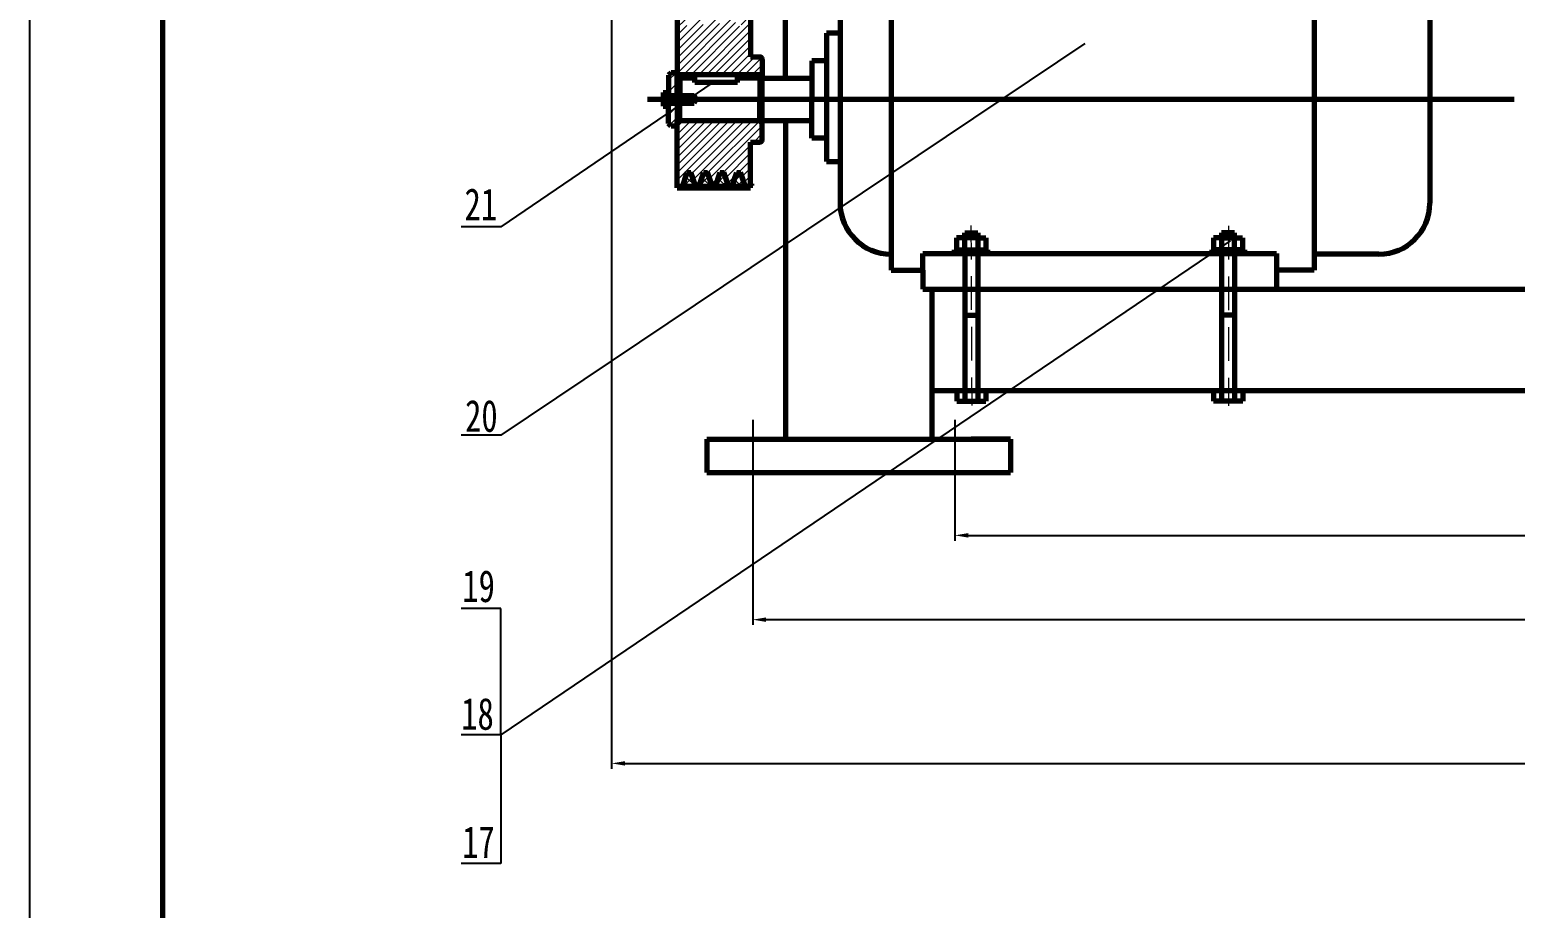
# Model space of a CAD drawing. Extents: x -15160 to 839, y 136 to 1948.
# Drawn here: x -350.2 to -70.8, y 1327.9 to 1493.1 of the extents above; entities that cross this region are included whole.
import ezdxf

# ---------------------------------------------------------------- set-up
doc = ezdxf.new("R2010")
doc.units = 0
doc.linetypes.add('ACAD_ISO04W100', pattern=[30, 24, -3, 0, -3])
doc.linetypes.add('DASHED2', pattern=[9.524999999999999, 6.35, -3.175])
for name, color, linetype, lineweight in [('中心线层', 4, 'ACAD_ISO04W100', 25), ('标注层', 3, 'CONTINUOUS', 25), ('粗实线', 7, 'CONTINUOUS', 50), ('细实线', 5, 'CONTINUOUS', 20), ('虚线', 4, 'DASHED2', 9)]:
    doc.layers.add(name, color=color, linetype=linetype, lineweight=lineweight)
doc.styles.get("Standard").update_dxf_attribs({"font": 'simfang.ttf', "width": 0.75, "height": 5})

msp = doc.modelspace()

# ---------------------------------------------------------------- hatches: boundary and pattern name
at = {"layer": '细实线'}
h = msp.add_hatch(dxfattribs=at)
h.set_pattern_fill('ANSI37', color=256, scale=0.3200000000000001, style=0)
h.set_pattern_definition([(44.99999999999999, (-227.5539375448296, 1463.387194295431), (-0.7184204896855322, 0.7184204896855324), []), (135, (-227.5539375448296, 1463.387194295431), (-0.7184204896855324, -0.7184204896855322), [])])
h.paths.add_polyline_path([(-224.8731981998187, 1679.822385647898), (-227.5539375448296, 1679.822385647898), (-226.6499011422183, 1677.196873293619), (-225.77723460243, 1677.196873293619)])
h.paths.add_polyline_path([(-221.7691981998186, 1679.822385647898), (-224.4386587841781, 1679.822385647898), (-223.5346223815667, 1677.196873293619), (-222.67323460243, 1677.196873293619)])
h.paths.add_polyline_path([(-218.67647696047, 1679.822385647898), (-221.3459375448295, 1679.822385647898), (-220.4419011422181, 1677.196873293619), (-219.5805133630814, 1677.196873293619)])
h.paths.add_polyline_path([(-215.5611981998186, 1679.822385647898), (-218.2419375448295, 1679.822385647898), (-217.3379011422181, 1677.196873293619), (-216.4652346024299, 1677.196873293619)])
h.paths.add_polyline_path([(-225.7746168079867, 1466.094038074967), (-226.5912740366863, 1466.094038074967), (-227.3029454223367, 1464.02719429543), (-225.0629454223364, 1464.02719429543)])
h.paths.add_polyline_path([(-225.0629454223364, 1464.02719429543), (-227.3029454223367, 1464.02719429543), (-227.523315094842, 1463.387194295431), (-224.8425757498312, 1463.387194295431)])
h.paths.add_polyline_path([(-222.673974584695, 1466.103789766608), (-223.4726374993265, 1466.103789766608), (-224.1876666616853, 1464.02719429543), (-221.9589454223363, 1464.02719429543)])
h.paths.add_polyline_path([(-221.9589454223364, 1464.02719429543), (-224.1876666616853, 1464.02719429543), (-224.4080363341906, 1463.387194295431), (-221.7385757498311, 1463.387194295431)])
h.paths.add_polyline_path([(-219.580160730401, 1466.100616582398), (-220.3810088749234, 1466.100616582398), (-221.0949454223367, 1464.02719429543), (-218.8662241829877, 1464.02719429543)])
h.paths.add_polyline_path([(-218.8662241829877, 1464.02719429543), (-221.0949454223367, 1464.02719429543), (-221.3153150948419, 1463.387194295431), (-218.6458545104824, 1463.387194295431)])
h.paths.add_polyline_path([(-216.4592156782747, 1466.084160477061), (-217.2826751663983, 1466.084160477061), (-217.9909454223366, 1464.02719429543), (-215.7509454223363, 1464.02719429543)])
h.paths.add_polyline_path([(-215.7509454223363, 1464.02719429543), (-217.9909454223366, 1464.02719429543), (-218.2113150948418, 1463.387194295431), (-215.530575749831, 1463.387194295431)])
h = msp.add_hatch(dxfattribs=at)
h.set_pattern_fill('ANSI31', color=256, scale=0.3200000000000001, style=0)
h.set_pattern_definition([(44.99999999999999, (-228.4229454223365, 1463.387194295431), (-0.7184204896855322, 0.7184204896855324), [])])
h.paths.add_polyline_path([(-214.6309454223364, 1464.02719429543), (-215.7509454223364, 1464.02719429543), (-215.5305757498311, 1463.387194295431), (-214.6309454223365, 1463.387194295431)])
h.paths.add_polyline_path([(-221.0949454223367, 1464.02719429543), (-221.9589454223363, 1464.02719429543), (-221.7385757498311, 1463.387194295431), (-221.3153150948419, 1463.387194295431)])
h.paths.add_polyline_path([(-217.9909454223366, 1464.02719429543), (-218.8662241829877, 1464.02719429543), (-218.6458545104825, 1463.387194295431), (-218.2113150948418, 1463.387194295431)])
h.paths.add_polyline_path([(-224.1876666616853, 1464.02719429543), (-225.0629454223364, 1464.02719429543), (-224.842575749831, 1463.387194295431), (-224.4080363341906, 1463.387194295431)])
h.paths.add_polyline_path([(-227.3029454223367, 1464.02719429543), (-228.4229454223362, 1464.02719429543), (-228.4229454223365, 1463.387194295431), (-227.5233150948418, 1463.387194295431)])
h.paths.add_polyline_path([(-226.5316515685678, 1466.267194295431), (-225.8342392761054, 1466.267194295431), (-225.0629454223364, 1464.02719429543), (-224.1876666616853, 1464.02719429543), (-223.4163728079163, 1466.267194295431), (-222.7302392761053, 1466.267194295431), (-221.9589454223363, 1464.02719429543), (-221.0949454223367, 1464.02719429543), (-220.3236515685677, 1466.267194295431), (-219.6375180367566, 1466.26719429543), (-218.8662241829878, 1464.02719429543), (-217.9909454223366, 1464.02719429543), (-217.2196515685676, 1466.267194295431), (-216.5222392761052, 1466.267194295431), (-215.7509454223362, 1464.02719429543), (-214.6309454223364, 1464.02719429543), (-214.6309454223346, 1472.027194295428), (-212.9029454223347, 1472.027194295427, 0.4142135623730952), (-212.4229454223346, 1472.507194295427), (-212.4229454223341, 1475.547194295431), (-212.9029454223332, 1476.02719429543), (-227.9429454223326, 1476.02719429543), (-228.4229454223338, 1476.370324919587), (-228.422945422334, 1475.94719429543), (-228.4229454223351, 1469.363897075463), (-228.4229454223363, 1464.02719429543), (-227.3029454223367, 1464.02719429543)])
h.paths.add_polyline_path([(-212.422945422333, 1487.54719429543, 0.4142135623726955), (-212.9029454223324, 1488.02719429543), (-214.6309454223348, 1488.027194295433), (-214.6309454223366, 1496.66719429543), (-215.530575749831, 1496.667194295429), (-216.5222392761052, 1493.78719429543), (-217.2196515685676, 1493.78719429543), (-218.211315094842, 1496.66719429543), (-218.6458545104825, 1496.667194295429), (-219.6375180367566, 1493.78719429543), (-220.3236515685678, 1493.78719429543), (-221.3153150948419, 1496.66719429543), (-221.7385757498311, 1496.66719429543), (-222.7302392761053, 1493.78719429543), (-223.4163728079163, 1493.78719429543), (-224.4080363341906, 1496.66719429543), (-224.842575749831, 1496.66719429543), (-225.8342392761054, 1493.78719429543), (-226.5316515685678, 1493.78719429543), (-227.523315094842, 1496.66719429543), (-228.4229454223332, 1496.66719429543), (-228.4229454223332, 1490.690491515398), (-228.4229454223332, 1484.66719429543), (-212.4229454223329, 1484.66719429543)])
h = msp.add_hatch(dxfattribs=at)
h.set_pattern_fill('ANSI31', color=256, scale=0.4800000000000001, style=0)
h.set_pattern_definition([(44.99999999999999, (-230.0353932119983, 1475.00771280743), (-1.077630734528298, 1.077630734528298), [])])
h.paths.add_polyline_path([(-228.4229454223332, 1484.50719429543), (-228.4229454223332, 1485.04667578343), (-229.5553932119983, 1485.04667578343), (-230.0353932119983, 1484.56667578343), (-230.035393211998, 1480.74719429543), (-228.4229454223332, 1480.74719429543)])
h.paths.add_polyline_path([(-228.4229454223333, 1479.30719429543), (-230.035393211998, 1479.30719429543), (-230.0353932119972, 1475.48771280743), (-229.5553932119971, 1475.00771280743), (-228.4229454223341, 1475.00771280743), (-228.422945422334, 1475.94719429543)])

# ---------------------------------------------------------------- linework, layer by layer
at = {"layer": '中心线层'}
for p, q in [((-210.1103141172034, 1480.02719429543), (-230.6077082834435, 1480.02719429543)), ((-228.8765941741707, 1464.02719429543), (-213.9370048886862, 1464.02719429543))]:
    msp.add_line(p, q, dxfattribs=at)
at = {"layer": '标注层'}
for p, q in [((-240.7761620245778, 1768.448443303982), (-240.7761620245779, 1354.187437)), ((-214.2282770359987, 1409.892702647274), (-214.2282770359987, 1381.2157159)), ((-176.2040359159977, 1409.892702647274), (-176.2040359159977, 1397.0669013)), ((-173.7040359159977, 1398.0669013), (260.8274940520017, 1398.0669013)), ((-261.6046470359982, 1384.334201015274), (-269.0738287959982, 1384.334201015274)), ((-261.6046470359982, 1360.583416199274), (-261.6046470359982, 1384.334201015274)), ((-211.7282770359987, 1382.2157159), (300.6865255720021, 1382.2157159)), ((-261.6046470359982, 1360.583416199274), (-261.6046470359982, 1336.352548087274)), ((-238.2761620245779, 1355.187437), (309.2913255720022, 1355.187437)), ((-261.6046470359982, 1336.352548087274), (-269.0738287959982, 1336.352548087274))]:
    msp.add_line(p, q, dxfattribs=at)
msp.add_lwpolyline([(-350.1943198, 1812.7465772), (838.8056802000001, 1812.7465772), (838.8056802000001, 971.7465771999998), (-350.1943198, 971.7465771999998)], close=True, dxfattribs=at)
for points in [[(-151.784314064213, 1490.531016583162), (-261.6046470359982, 1416.875977476092), (-269.0738287959982, 1416.875977476092)], [(-221.6993287084931, 1483.22719429543), (-261.6046470359982, 1456.080543623274), (-269.0738287959982, 1456.080543623274)], [(-124.4417637266049, 1453.453891412247), (-261.6046470359982, 1360.583416199274), (-269.0738287959982, 1360.583416199274)]]:
    msp.add_lwpolyline(points, dxfattribs=at)
at = {"layer": '标注层', "lineweight": 70}
msp.add_spline([(-208.0462773879982, 1551.562234599274), (-126.0736783319983, 1554.817881207274), (-95.92373097199818, 1549.527454871274), (-50.29137644399817, 1529.586609287274), (-25.8454741559982, 1501.506647191274), (-8.385613163998201, 1444.375209303898)], degree=3, dxfattribs=at)
at = {"layer": '标注层'}
for points in [[(-173.7040359159977, 1398.483567966667), (-173.7040359159977, 1397.650234633333), (-176.2040359159977, 1398.0669013)], [(-211.7282770359987, 1382.632382566667), (-211.7282770359987, 1381.799049233333), (-214.2282770359987, 1382.2157159)], [(-238.2761620245779, 1355.604103666667), (-238.2761620245779, 1354.770770333333), (-240.7761620245779, 1355.187437)]]:
    msp.add_solid(points, dxfattribs=at)
at = {"layer": '粗实线', "lineweight": 70}
for p, q in [((-325.1943198, 1802.7465772), (-325.1943198000018, 981.7465771999998)), ((-208.0462773879982, 1551.562234599274), (-208.131459734333, 1484.02719429543)), ((-188.2028234839983, 1512.147458359274), (-188.202823483998, 1447.906930231586)), ((-108.6556008439982, 1512.147458359274), (-108.6556008439982, 1447.906930231586)), ((-197.8028234839983, 1499.906930231586), (-197.8028234839981, 1460.529387895274)), ((-86.88740639599824, 1499.906930231586), (-86.88740639599821, 1460.529387895274)), ((-228.4229454223332, 1496.66719429543), (-228.4229454223332, 1490.690491515398)), ((-214.6309454223365, 1496.66719429543), (-214.6309454223348, 1488.027194295433)), ((-197.8028234839982, 1492.501133527274), (-200.3822596279982, 1492.501133527274)), ((-200.3822596279982, 1492.501133527274), (-200.3822596279982, 1468.354102567274)), ((-228.4229454223332, 1490.690491515398), (-228.4229454223332, 1484.50719429543)), ((-214.6309454223348, 1488.027194295433), (-212.9029454223324, 1488.02719429543)), ((-212.422945422333, 1487.54719429543), (-212.4229454223329, 1484.50719429543)), ((-200.3822596279982, 1487.294294647274), (-203.1319436119982, 1487.294294647274)), ((-203.1319436119982, 1487.294294647274), (-203.1319436119982, 1480.02719429543)), ((-229.5553932119983, 1485.04667578343), (-230.0353932119983, 1484.56667578343)), ((-230.0353932119983, 1484.56667578343), (-230.0353932119982, 1480.74719429543)), ((-228.4229454223335, 1485.04667578343), (-229.5553932119983, 1485.04667578343)), ((-212.4229454223329, 1484.66719429543), (-228.4229454223332, 1484.66719429543)), ((-228.4229454223332, 1480.02719429543), (-228.4229454223332, 1484.50719429543)), ((-227.9429454223331, 1484.02719429543), (-228.4229454223332, 1483.684063671274)), ((-227.9429454223331, 1484.02719429543), (-227.9429454223331, 1480.02719429543)), ((-225.0946216759982, 1484.02719429543), (-227.9429454223331, 1484.02719429543)), ((-225.0946216759982, 1483.22719429543), (-225.0946216759982, 1484.66719429543)), ((-217.0946216759982, 1483.22719429543), (-217.0946216759982, 1484.66719429543)), ((-212.9029454223329, 1484.02719429543), (-217.0946216759982, 1484.02719429543)), ((-212.9029454223329, 1484.02719429543), (-212.4229454223329, 1484.50719429543)), ((-212.9029454223331, 1484.02719429543), (-212.9029454223331, 1480.02719429543)), ((-212.9029454223329, 1484.02719429543), (-203.3599740463331, 1484.02719429543)), ((-212.4229454223346, 1472.507194295427), (-212.4229454223329, 1484.50719429543)), ((-231.0593932119982, 1481.30719429543), (-230.0353932119982, 1481.30719429543)), ((-231.0593932119982, 1481.30719429543), (-231.0593932119982, 1478.74719429543)), ((-230.0353932119982, 1481.30719429543), (-230.0353932119982, 1478.74719429543)), ((-230.0353932119982, 1480.74719429543), (-225.2353932119981, 1480.74719429543)), ((-225.2353932119981, 1480.74719429543), (-225.2353932119981, 1479.30719429543)), ((-217.0946216759982, 1483.22719429543), (-225.0946216759982, 1483.22719429543)), ((-71.02965842799824, 1480.02719429543), (-234.0016545719982, 1480.02719429543)), ((-231.0593932119982, 1480.66719429543), (-225.2353932119981, 1480.66719429543)), ((-231.0593932119982, 1479.38719429543), (-225.2353932119981, 1479.38719429543)), ((-231.0593932119982, 1478.74719429543), (-230.0353932119982, 1478.74719429543)), ((-230.0353932119982, 1479.30719429543), (-225.2353932119981, 1479.30719429543)), ((-230.0353932119972, 1475.48771280743), (-230.035393211998, 1479.30719429543)), ((-229.3168365399982, 1480.66719429543), (-229.3168365399982, 1479.38719429543)), ((-228.4229454223332, 1480.02719429543), (-228.422945422334, 1475.94719429543)), ((-227.9429454223331, 1476.02719429543), (-227.9429454223331, 1480.02719429543)), ((-225.2353932119981, 1480.66719429543), (-224.8658890397168, 1480.02719429543)), ((-225.2353932119981, 1479.38719429543), (-224.8658890397168, 1480.02719429543)), ((-217.0946216759982, 1480.02719429543), (-217.0946216759982, 1480.02719429543)), ((-212.9029454223332, 1476.02719429543), (-212.9029454223331, 1480.02719429543)), ((-203.1319436119982, 1472.760093943586), (-203.1319436119982, 1480.02719429543)), ((-229.5553932119972, 1475.00771280743), (-230.0353932119972, 1475.48771280743)), ((-227.9429454223331, 1476.027194295431), (-228.4229454223332, 1476.370324919586)), ((-228.4229454223351, 1469.363897075463), (-228.422945422334, 1475.94719429543)), ((-203.3599740463332, 1476.02719429543), (-227.9429454223332, 1476.02719429543)), ((-212.9029454223331, 1476.02719429543), (-212.422945422333, 1475.54719429543)), ((-208.0462773879982, 1476.02719429543), (-208.0462773879982, 1416.137043784521)), ((-228.4229454223324, 1475.007712807431), (-229.5553932119972, 1475.00771280743)), ((-200.3822596279982, 1472.760093943586), (-203.1319436119982, 1472.760093943586)), ((-214.6309454223365, 1463.387194295431), (-214.6309454223348, 1472.027194295428)), ((-214.6309454223348, 1472.027194295428), (-212.9029454223347, 1472.027194295427)), ((-228.4229454223365, 1463.38719429543), (-228.4229454223351, 1469.363897075463)), ((-200.3822596279982, 1468.354102567274), (-197.8028234839982, 1468.354102567274)), ((-227.523315094842, 1463.387194295431), (-226.5316515685678, 1466.267194295431)), ((-226.5912740366863, 1466.094038074967), (-225.7746168079868, 1466.094038074967)), ((-226.5316515685678, 1466.267194295431), (-225.8342392761054, 1466.267194295431)), ((-224.8425757498312, 1463.387194295431), (-225.8342392761054, 1466.267194295431)), ((-224.4080363341906, 1463.387194295431), (-223.4163728079163, 1466.267194295431)), ((-223.4906318133945, 1466.103789766608), (-222.673974584695, 1466.103789766608)), ((-223.4163728079163, 1466.267194295431), (-222.7302392761053, 1466.267194295431)), ((-221.7385757498311, 1463.387194295431), (-222.7302392761053, 1466.267194295431)), ((-221.3153150948419, 1463.387194295431), (-220.3236515685677, 1466.267194295431)), ((-220.3968179591006, 1466.100616582398), (-219.580160730401, 1466.100616582398)), ((-220.3236515685677, 1466.267194295431), (-219.6375180367567, 1466.267194295431)), ((-218.6458545104824, 1463.387194295431), (-219.6375180367567, 1466.267194295431)), ((-218.2113150948418, 1463.387194295431), (-217.2196515685676, 1466.267194295431)), ((-217.2758729069742, 1466.084160477061), (-216.4592156782746, 1466.084160477061)), ((-217.2196515685676, 1466.267194295431), (-216.5222392761052, 1466.267194295431)), ((-215.530575749831, 1463.387194295431), (-216.5222392761052, 1466.267194295431)), ((-228.4229454223365, 1463.387194295431), (-227.523315094842, 1463.387194295431)), ((-227.523315094842, 1463.387194295431), (-215.5305757498311, 1463.387194295431)), ((-224.842575749831, 1463.387194295431), (-224.4080363341906, 1463.387194295431)), ((-221.7385757498309, 1463.387194295431), (-221.3153150948419, 1463.387194295431)), ((-218.6458545104825, 1463.387194295431), (-218.2113150948418, 1463.387194295431)), ((-215.5305757498311, 1463.387194295431), (-214.6309454223365, 1463.387194295431)), ((-171.9235783159982, 1453.992121623274), (-175.8773123639982, 1453.992121623274)), ((-175.8773123639982, 1453.992121623274), (-175.8773123639982, 1451.771629511274)), ((-174.3235783159982, 1452.782008567274), (-174.3235783159982, 1454.919946903274)), ((-174.3235783159982, 1454.919946903274), (-171.9235783159982, 1454.919946903274)), ((-174.3235783159982, 1451.771629511274), (-174.3235783159982, 1452.782008567274)), ((-171.9235783159982, 1454.919946903274), (-171.9235783159982, 1451.771629511274)), ((-171.9235783159982, 1453.992121623274), (-170.3882431799983, 1453.992121623274)), ((-170.3882431799983, 1453.992121623274), (-170.3882431799983, 1451.771629511274)), ((-126.0468371639982, 1453.992121623274), (-127.5821722999982, 1453.992121623274)), ((-127.5821722999982, 1453.992121623274), (-127.5821722999982, 1451.771629511274)), ((-123.6468371639982, 1454.919946903274), (-126.0468371639982, 1454.919946903274)), ((-126.0468371639982, 1454.919946903274), (-126.0468371639982, 1451.771629511274)), ((-126.0468371639982, 1453.992121623274), (-122.0931031159982, 1453.992121623274)), ((-123.6468371639982, 1452.782008567274), (-123.6468371639982, 1454.919946903274)), ((-123.6468371639982, 1451.771629511274), (-123.6468371639982, 1452.782008567274)), ((-122.0931031159982, 1453.992121623274), (-122.0931031159982, 1451.771629511274)), ((-182.2439717079982, 1447.906930231586), (-182.2439717079982, 1451.052056791586)), ((-182.2439717079982, 1451.052056791586), (-115.7264437719983, 1451.052056791586)), ((-176.2810569559982, 1451.771629511274), (-170.1028230839982, 1451.771629511274)), ((-176.2765750839982, 1451.052056791586), (-176.2765750839982, 1451.771629511274)), ((-174.3235783159982, 1451.052056791586), (-174.3235783159982, 1423.277682663274)), ((-171.9235783159982, 1451.052056791586), (-171.9235783159982, 1423.277682663274)), ((-170.0843371319982, 1451.771629511274), (-170.0843371319982, 1451.052056791586)), ((-127.8860783479983, 1451.771629511274), (-127.8860783479983, 1451.052056791586)), ((-121.6893585239983, 1451.771629511274), (-127.8675923959982, 1451.771629511274)), ((-126.0468371639982, 1451.052056791586), (-126.0468371639982, 1423.277682663274)), ((-123.6468371639982, 1451.052056791586), (-123.6468371639982, 1423.277682663274)), ((-121.6938403959983, 1451.052056791586), (-121.6938403959983, 1451.771629511274)), ((-115.7264437719983, 1451.052056791586), (-115.7264437719983, 1447.906930231586)), ((-96.48740639599829, 1450.929387895274), (-108.6556008439982, 1450.929387895274)), ((-188.202823483998, 1447.906930231586), (-188.202823483998, 1447.906930231586)), ((-188.202823483998, 1447.906930231586), (-182.2439717079982, 1447.906930231586)), ((-182.2439717079982, 1447.906930231586), (-182.2439717079982, 1444.375209303898)), ((-115.7264437719982, 1447.906930231586), (-115.7264437719982, 1444.375209303898)), ((-108.6556008439982, 1447.906930231586), (-115.7264437719982, 1447.906930231586)), ((-182.2439717079982, 1444.375209303898), (269.5094937000022, 1444.375209303898)), ((-180.5512451639988, 1444.375209303898), (-180.5512451639988, 1416.137043784521)), ((-174.3072835319981, 1439.495799719274), (-171.9235783159982, 1439.495799719274)), ((-123.6468371639982, 1439.495799719274), (-126.0305423799981, 1439.495799719274)), ((269.5094937000022, 1425.234198967274), (-180.5512451639988, 1425.234198967273)), ((-175.8610175799981, 1425.234198967273), (-175.8610175799981, 1423.277682663274)), ((-170.3719483959982, 1425.234198967273), (-170.3719483959981, 1423.277682663274)), ((-127.565877515998, 1425.234198967273), (-127.5658775159981, 1423.277682663274)), ((-122.0768083319981, 1425.234198967273), (-122.0768083319981, 1423.277682663274)), ((-175.8610175799981, 1423.277682663274), (-170.3719483959981, 1423.277682663274)), ((-122.076808331998, 1423.277682663274), (-127.5658775159981, 1423.277682663274)), ((-222.8330770359987, 1416.137043784521), (-222.8330770359987, 1409.892702647274)), ((-222.8330770359987, 1416.137043784521), (-208.0462773879982, 1416.137043784521)), ((-208.0462773879981, 1416.137043784521), (-180.5512451639988, 1416.137043784521)), ((-180.5512451639988, 1416.137043784521), (-165.7644455159982, 1416.137043784521)), ((-165.7644455159982, 1416.137043784521), (-173.1578453399985, 1416.137043784521)), ((-165.7644455159982, 1416.137043784521), (-165.7644455159982, 1409.892702647274)), ((-222.8330770359987, 1409.892702647274), (-165.7644455159982, 1409.892702647274))]:
    msp.add_line(p, q, dxfattribs=at)
at = {"layer": '粗实线'}
for p, q in [((-173.8765979479982, 1451.771629511274), (-173.5765563631508, 1451.052056791586)), ((-172.7854251319982, 1451.771629511274), (-172.4853835471508, 1451.052056791586)), ((-125.5044017879982, 1451.771629511274), (-125.2043602031507, 1451.052056791586)), ((-124.4132289719982, 1451.771629511274), (-124.1131873871508, 1451.052056791586))]:
    msp.add_line(p, q, dxfattribs=at)
at = {"layer": '粗实线', "lineweight": 70}
for centre, radius, start, end in [((-212.9029454223331, 1487.54719429543), 0.4800000000000001, 0, 90), ((-212.9029454223346, 1472.507194295427), 0.4800000000000001, 269.9999999999756, 0), ((-188.2028234839981, 1460.529387895274), 9.600000000000001, 180, 270), ((-96.48740639599829, 1460.529387895274), 9.600000000000001, 270, 0)]:
    msp.add_arc(centre, radius, start, end, dxfattribs=at)
at = {"layer": '细实线'}
for p, q in [((-229.3168365399982, 1480.57119429543), (-225.2353932119981, 1480.57119429543)), ((-229.3168365399982, 1479.48319429543), (-225.2353932119981, 1479.48319429543)), ((-174.0590126679983, 1454.919946903274), (-174.0590126679983, 1453.992121623274)), ((-172.1881439639982, 1454.919946903274), (-172.1881439639982, 1453.992121623274)), ((-125.7822715159982, 1454.919946903274), (-125.7822715159982, 1453.992121623274)), ((-123.9114028119982, 1454.919946903274), (-123.9114028119982, 1453.992121623274)), ((-174.0590126679983, 1451.052056791586), (-174.0590126679983, 1439.495799719274)), ((-172.1881439639982, 1451.052056791586), (-172.1881439639982, 1439.495799719274)), ((-125.7822715159982, 1451.052056791586), (-125.7822715159982, 1439.495799719274)), ((-123.9114028119982, 1451.052056791586), (-123.9114028119982, 1439.495799719274))]:
    msp.add_line(p, q, dxfattribs=at)
at = {"layer": '细实线', "lineweight": -3}
for p, q in [((-214.2282770359987, 1419.763669703274), (-214.2282770359987, 1408.334338439274)), ((-176.2040359159977, 1419.763669703274), (-176.2040359159977, 1408.334338439274))]:
    msp.add_line(p, q, dxfattribs=at)
at = {"layer": '虚线'}
for p, q in [((-228.4229454223332, 1480.02719429543), (-227.9735678723233, 1480.02719429543)), ((-173.1919400199982, 1456.315755399274), (-173.0378079799982, 1422.489011831274)), ((-124.7784754599982, 1456.259735479274), (-124.7784754599982, 1422.412599543274))]:
    msp.add_line(p, q, dxfattribs=at)

# ---------------------------------------------------------------- texts
at = {"layer": '标注层', "char_height": 6, "attachment_point": 5}
for s, insert, width in [('{\\Ftxt|c134;21}', (-265.3578587257621, 1460.32523233217), 32.34626532800001), ('{\\Ftxt|c134;20}', (-265.2552366274447, 1420.483878228992), 46.42152285948069), ('{\\Ftxt|c0;19}', (-265.7704741078869, 1388.477511335274), 38.245411264), ('{\\Ftxt|c134;18}', (-265.9788248697909, 1364.465011075203), 37.770900768)]:
    msp.add_mtext(s, dxfattribs=dict(at, insert=insert, width=width))
at = {"layer": '标注层', "insert": (-265.8117054678869, 1340.385413179618), "char_height": 6, "attachment_point": 5}
msp.add_mtext('{\\Ftxt|c134;17}', dxfattribs=at)

doc.saveas('drawing.dxf')
